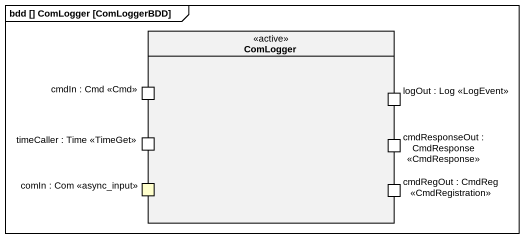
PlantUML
@startuml
mainframe bdd [] ComLogger [ComLoggerBDD]
rectangle ComLogger <<active>> {
  port "cmdIn : Cmd <<Cmd>>" as cmdIn_Cmd_Cmd
  port "logOut : Log <<LogEvent>>" as logOut_Log_LogEvent
  port "timeCaller : Time <<TimeGet>>" as timeCaller_Time_TimeGet
  port "cmdResponseOut : CmdResponse <<CmdResponse>>" as cmdResponseOut_CmdResponse
  port "comIn : Com <<async_input>>" as comIn_Com_async_input #FFFFCC
  port "cmdRegOut : CmdReg <<CmdRegistration>>" as cmdRegOut_CmdReg
}
@enduml
